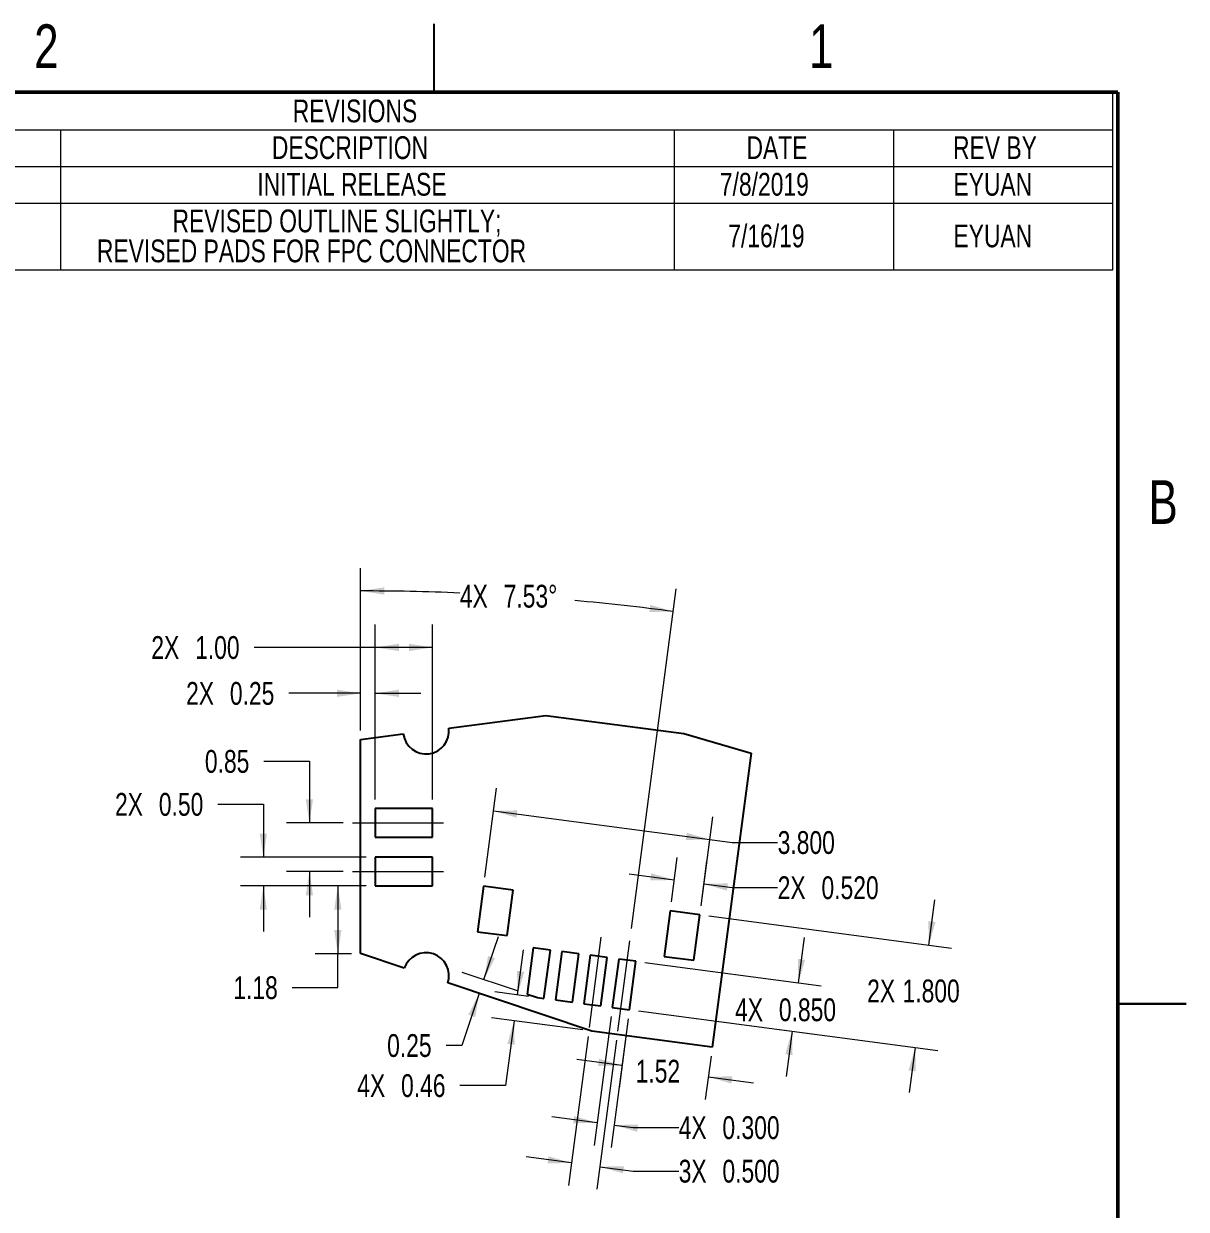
# Model space of a CAD drawing. Header units: millimetres. Extents: x 0.4 to 53.6, y 0.4 to 34.5.
# Drawn here: x 33.33 to 53.58, y 13.89 to 34.53 of the extents above; entities that cross this region are included whole.
import ezdxf

# ---------------------------------------------------------------- set-up
doc = ezdxf.new("R2010")
doc.units = ezdxf.units.MM
doc.header["$LTSCALE"] = 0.125
doc.linetypes.add('CENTERX2', pattern=[20.32, 12.7, -2.54, 2.54, -2.54])
doc.layers.add('BOARD_OUTLINE', color=7, linetype='Continuous')
doc.layers.add('FORMAT', color=7, linetype='Continuous')
doc.styles.add('SLDTEXTSTYLE0', font='TXT', dxfattribs={"width": 0.75})
doc.dimstyles.new('SLDDIMSTYLE0', dxfattribs={"dimtxt": 0.396875, "dimasz": 0.41275, "dimexe": 0, "dimexo": 0.0625, "dimgap": 0.099219, "dimtad": 0, "dimtih": 1, "dimtoh": 1, "dimrnd": 1e-09, "dimzin": 0, "dimdsep": 46, "dimtxsty": 'SLDTEXTSTYLE0', "dimsah": 1, "dimcen": 0.09, "dimadec": 0, "dimazin": 0, "dimtfac": 1, "dimtmove": 0, "dimatfit": 0, "dimfxl": 1, "dimfrac": 2, "dimtolj": 1, "dimtzin": 12, "dimarcsym": 0})
doc.dimstyles.new('SLDDIMSTYLE1', dxfattribs={"dimtxt": 0.396875, "dimasz": 0.41275, "dimexe": 0, "dimexo": 0.0625, "dimgap": 0.099219, "dimtad": 0, "dimtih": 1, "dimtoh": 1, "dimrnd": 1e-09, "dimdsep": 46, "dimtxsty": 'SLDTEXTSTYLE0', "dimsah": 1, "dimcen": 0.09, "dimadec": 0, "dimazin": 2, "dimtfac": 1, "dimtmove": 0, "dimatfit": 0, "dimfxl": 1, "dimfrac": 2, "dimtolj": 1, "dimtzin": 12, "dimarcsym": 0})
doc.dimstyles.new('SLDDIMSTYLE10', dxfattribs={"dimtxt": 0.396875, "dimasz": 0.41275, "dimexe": 0, "dimexo": 0.0625, "dimgap": 0.099219, "dimtad": 0, "dimtih": 1, "dimtoh": 1, "dimdec": 3, "dimrnd": 1e-09, "dimzin": 4, "dimdsep": 46, "dimtxsty": 'SLDTEXTSTYLE0', "dimsah": 1, "dimcen": 0.09, "dimadec": 0, "dimazin": 1, "dimtfac": 1, "dimtdec": 3, "dimtofl": 0, "dimtmove": 0, "dimatfit": 3, "dimfxl": 1, "dimfrac": 2, "dimtolj": 1, "dimtzin": 12, "dimarcsym": 0})
doc.dimstyles.new('SLDDIMSTYLE11', dxfattribs={"dimtxt": 0.396875, "dimasz": 0.41275, "dimexe": 0, "dimexo": 0.0625, "dimgap": 0.099219, "dimtad": 0, "dimtih": 1, "dimtoh": 1, "dimdec": 3, "dimrnd": 1e-09, "dimzin": 4, "dimdsep": 46, "dimtxsty": 'SLDTEXTSTYLE0', "dimsah": 1, "dimcen": 0.09, "dimadec": 0, "dimazin": 1, "dimtfac": 1, "dimtdec": 3, "dimtmove": 0, "dimatfit": 0, "dimfxl": 1, "dimfrac": 2, "dimtolj": 1, "dimtzin": 12, "dimarcsym": 0})
doc.dimstyles.new('SLDDIMSTYLE2', dxfattribs={"dimtxt": 0.396875, "dimasz": 0.41275, "dimexe": 0, "dimexo": 0.0625, "dimgap": 0.099219, "dimtad": 0, "dimtih": 1, "dimtoh": 1, "dimrnd": 1e-09, "dimzin": 12, "dimdsep": 46, "dimtxsty": 'SLDTEXTSTYLE0', "dimsah": 1, "dimcen": 0.09, "dimadec": 0, "dimazin": 3, "dimtfac": 1, "dimtmove": 0, "dimatfit": 0, "dimfxl": 1, "dimfrac": 2, "dimtolj": 1, "dimtzin": 12, "dimarcsym": 0})
doc.dimstyles.new('SLDDIMSTYLE3', dxfattribs={"dimtxt": 0.396875, "dimasz": 0.41275, "dimexe": 0, "dimexo": 0.0625, "dimgap": 0.099219, "dimtad": 0, "dimtih": 1, "dimtoh": 1, "dimrnd": 1e-09, "dimzin": 4, "dimdsep": 46, "dimtxsty": 'SLDTEXTSTYLE0', "dimsah": 1, "dimcen": 0.09, "dimadec": 0, "dimazin": 1, "dimtfac": 1, "dimtofl": 0, "dimtmove": 0, "dimatfit": 3, "dimfxl": 1, "dimfrac": 2, "dimtolj": 1, "dimtzin": 12, "dimarcsym": 0})
doc.dimstyles.new('SLDDIMSTYLE7', dxfattribs={"dimtxt": 0.396875, "dimasz": 0.41275, "dimexe": 0, "dimexo": 0.0625, "dimgap": 0.099219, "dimtad": 0, "dimtih": 1, "dimtoh": 1, "dimrnd": 1e-09, "dimzin": 12, "dimdsep": 46, "dimtxsty": 'SLDTEXTSTYLE0', "dimsah": 1, "dimcen": 0.09, "dimadec": 0, "dimazin": 3, "dimtfac": 1, "dimtofl": 0, "dimtmove": 0, "dimatfit": 3, "dimfxl": 1, "dimfrac": 2, "dimtolj": 1, "dimtzin": 12, "dimarcsym": 0})
doc.dimstyles.new('SLDDIMSTYLE8', dxfattribs={"dimtxt": 0.396875, "dimasz": 0.41275, "dimexe": 0, "dimexo": 0.0625, "dimgap": 0.099219, "dimtad": 0, "dimtih": 1, "dimtoh": 1, "dimdec": 3, "dimrnd": 1e-09, "dimzin": 0, "dimdsep": 46, "dimtxsty": 'SLDTEXTSTYLE0', "dimsah": 1, "dimcen": 0.09, "dimadec": 0, "dimazin": 0, "dimtfac": 1, "dimtdec": 3, "dimtmove": 0, "dimatfit": 0, "dimfxl": 1, "dimfrac": 2, "dimtolj": 1, "dimtzin": 12, "dimarcsym": 0})
doc.dimstyles.new('SLDDIMSTYLE9', dxfattribs={"dimtxt": 0.396875, "dimasz": 0.41275, "dimexe": 0, "dimexo": 0.0625, "dimgap": 0.099219, "dimtad": 0, "dimtih": 1, "dimtoh": 1, "dimdec": 4, "dimlfac": 0.125, "dimzin": 12, "dimdsep": 46, "dimtxsty": 'SLDTEXTSTYLE0', "dimsah": 1, "dimcen": 0.09, "dimazin": 3, "dimtfac": 1, "dimtofl": 0, "dimtmove": 0, "dimatfit": 3, "dimfxl": 1, "dimfrac": 2, "dimtolj": 1, "dimtzin": 12, "dimarcsym": 0})

# ---------------------------------------------------------------- blocks, each defined once
blk = doc.blocks.new('SW_TABLEANNOTATION_0')
at = {"color": 0, "linetype": 'Continuous', "lineweight": 0}
for p, q in [((25.964, 0), (0, 0)), ((25.964, -3.075), (25.964, 0)), ((0, -0.638), (25.964, -0.638)), ((7.639, -0.638), (7.639, -3.075)), ((18.325, -0.638), (18.325, -3.075)), ((22.144, -0.638), (22.144, -3.075)), ((0, -1.276), (25.964, -1.276)), ((0, -1.915), (25.964, -1.915)), ((0, -3.075), (25.964, -3.075))]:
    blk.add_line(p, q, dxfattribs=at)
at = {"color": 0, "linetype": 'Continuous', "lineweight": 0, "attachment_point": 1, "style": 'SLDTEXTSTYLE0'}
for s, insert, char_height in [('REVISIONS', (11.685, -0.112), 0.3969), ('DESCRIPTION', (11.321, -0.751), 0.39687), ('DATE', (19.587, -0.751), 0.3969), ('REV BY', (23.184, -0.751), 0.3969), ('INITIAL RELEASE', (11.067, -1.389), 0.39687), ('7/8/2019', (19.123, -1.389), 0.3969), ('EYUAN', (23.191, -1.389), 0.3969), ('REVISED OUTLINE SLIGHTLY;', (9.591, -2.027), 0.39687), ('7/16/19', (19.27, -2.288), 0.3969), ('EYUAN', (23.191, -2.288), 0.3969), ('REVISED PADS FOR FPC CONNECTOR', (8.274, -2.549), 0.39687)]:
    blk.add_mtext(s, dxfattribs=dict(at, insert=insert, char_height=char_height))
blk = doc.blocks.new('_D_10')
at = {"color": 7, "linetype": 'Continuous', "lineweight": 18}
for p, q in [((39.294, 19.516), (38.406, 19.516)), ((38.802, 19.516), (38.802, 18.337)), ((39.04, 18.337), (38.406, 18.337)), ((38.802, 17.747), (38.802, 18.337)), ((38.009, 17.747), (38.802, 17.747))]:
    blk.add_line(p, q, dxfattribs=at)
for points in [[(38.802, 19.516), (38.739, 19.103), (38.866, 19.103)], [(38.802, 18.337), (38.866, 18.75), (38.739, 18.75)]]:
    blk.add_solid(points, dxfattribs=at)
at = {"color": 7, "linetype": 'Continuous', "lineweight": 18, "insert": (36.982, 17.944), "char_height": 0.3969, "attachment_point": 1, "style": 'SLDTEXTSTYLE0'}
blk.add_mtext('1.18', dxfattribs=at)
blk = doc.blocks.new('_D_11')
at = {"color": 7, "linetype": 'Continuous', "lineweight": 18}
for p, q in [((36.711, 20.939), (37.505, 20.939)), ((37.505, 20.939), (37.505, 20.016)), ((39.294, 20.016), (37.108, 20.016)), ((39.294, 19.516), (37.108, 19.516)), ((37.505, 19.516), (37.505, 18.722))]:
    blk.add_line(p, q, dxfattribs=at)
for points in [[(37.505, 20.016), (37.568, 20.429), (37.441, 20.429)], [(37.505, 19.516), (37.441, 19.103), (37.568, 19.103)]]:
    blk.add_solid(points, dxfattribs=at)
at = {"color": 7, "linetype": 'Continuous', "lineweight": 18, "char_height": 0.3969, "attachment_point": 1, "style": 'SLDTEXTSTYLE0'}
for s, insert in [('2X', (34.922, 21.136)), ('0.50', (35.685, 21.136))]:
    blk.add_mtext(s, dxfattribs=dict(at, insert=insert))
blk = doc.blocks.new('_D_12')
at = {"color": 7, "linetype": 'Continuous', "lineweight": 18}
for p, q in [((37.514, 21.687), (38.307, 21.687)), ((38.307, 21.687), (38.307, 20.614)), ((38.897, 20.614), (37.911, 20.614)), ((38.897, 19.766), (37.911, 19.766)), ((38.307, 19.766), (38.307, 18.972))]:
    blk.add_line(p, q, dxfattribs=at)
for points in [[(38.307, 20.614), (38.371, 21.027), (38.244, 21.027)], [(38.307, 19.766), (38.244, 19.353), (38.371, 19.353)]]:
    blk.add_solid(points, dxfattribs=at)
at = {"color": 7, "linetype": 'Continuous', "lineweight": 18, "insert": (36.487, 21.884), "char_height": 0.3969, "attachment_point": 1, "style": 'SLDTEXTSTYLE0'}
blk.add_mtext('0.85', dxfattribs=at)
blk = doc.blocks.new('_D_13')
at = {"color": 7, "linetype": 'Continuous', "lineweight": 18}
for p, q in [((39.199, 22.224), (39.199, 23.268)), ((39.453, 21.023), (39.453, 23.268)), ((39.199, 22.871), (37.949, 22.871)), ((39.453, 22.871), (40.246, 22.871))]:
    blk.add_line(p, q, dxfattribs=at)
for points in [[(39.199, 22.871), (38.786, 22.935), (38.786, 22.808)], [(39.453, 22.871), (39.865, 22.808), (39.865, 22.935)]]:
    blk.add_solid(points, dxfattribs=at)
at = {"color": 7, "linetype": 'Continuous', "lineweight": 18, "char_height": 0.3969, "attachment_point": 1, "style": 'SLDTEXTSTYLE0'}
for s, insert in [('2X', (36.16, 23.068)), ('0.25', (36.922, 23.068))]:
    blk.add_mtext(s, dxfattribs=dict(at, insert=insert))
blk = doc.blocks.new('_D_14')
at = {"color": 7, "linetype": 'Continuous', "lineweight": 18}
for p, q in [((39.453, 21.023), (39.453, 24.067)), ((40.453, 21.023), (40.453, 24.067)), ((39.453, 23.67), (37.343, 23.67)), ((40.453, 23.67), (39.453, 23.67))]:
    blk.add_line(p, q, dxfattribs=at)
for points in [[(39.453, 23.67), (39.865, 23.607), (39.865, 23.734)], [(40.453, 23.67), (40.04, 23.734), (40.04, 23.607)]]:
    blk.add_solid(points, dxfattribs=at)
at = {"color": 7, "linetype": 'Continuous', "lineweight": 18, "char_height": 0.3969, "attachment_point": 1, "style": 'SLDTEXTSTYLE0'}
for s, insert in [('2X', (35.554, 23.867)), ('1.00', (36.317, 23.867))]:
    blk.add_mtext(s, dxfattribs=dict(at, insert=insert))
blk = doc.blocks.new('_D_15')
at = {"color": 7, "linetype": 'Continuous', "lineweight": 18}
for p, q in [((43.561, 17.244), (43.264, 14.999)), ((43.858, 17.204), (43.562, 14.96)), ((43.316, 15.393), (42.529, 15.497)), ((43.614, 15.353), (43.944, 15.31)), ((43.944, 15.31), (44.738, 15.31))]:
    blk.add_line(p, q, dxfattribs=at)
for points in [[(43.316, 15.393), (42.915, 15.51), (42.899, 15.384)], [(43.614, 15.353), (44.015, 15.236), (44.031, 15.362)]]:
    blk.add_solid(points, dxfattribs=at)
at = {"color": 7, "linetype": 'Continuous', "lineweight": 18, "char_height": 0.3969, "attachment_point": 1, "style": 'SLDTEXTSTYLE0'}
for s, insert in [('4X', (44.738, 15.506)), ('0.300', (45.5, 15.506))]:
    blk.add_mtext(s, dxfattribs=dict(at, insert=insert))
blk = doc.blocks.new('_D_16')
at = {"color": 7, "linetype": 'Continuous', "lineweight": 18}
for p, q in [((43.162, 16.896), (42.819, 14.3)), ((43.658, 16.83), (43.315, 14.234)), ((42.871, 14.693), (42.084, 14.797)), ((43.367, 14.628), (43.944, 14.552)), ((43.944, 14.552), (44.738, 14.552))]:
    blk.add_line(p, q, dxfattribs=at)
for points in [[(42.871, 14.693), (42.47, 14.81), (42.453, 14.685)], [(43.367, 14.628), (43.767, 14.511), (43.784, 14.637)]]:
    blk.add_solid(points, dxfattribs=at)
at = {"color": 7, "linetype": 'Continuous', "lineweight": 18, "char_height": 0.3969, "attachment_point": 1, "style": 'SLDTEXTSTYLE0'}
for s, insert in [('3X', (44.738, 14.748)), ('0.500', (45.5, 14.748))]:
    blk.add_mtext(s, dxfattribs=dict(at, insert=insert))
blk = doc.blocks.new('_D_17')
at = {"color": 7, "linetype": 'Continuous', "lineweight": 18}
for p, q in [((41.347, 17.886), (41.599, 18.638)), ((41.949, 17.684), (40.97, 18.012)), ((41.266, 17.645), (40.963, 16.739)), ((40.963, 16.739), (40.687, 16.739))]:
    blk.add_line(p, q, dxfattribs=at)
for points in [[(41.347, 17.886), (41.538, 18.257), (41.418, 18.297)], [(41.266, 17.645), (41.075, 17.274), (41.195, 17.233)]]:
    blk.add_solid(points, dxfattribs=at)
at = {"color": 7, "linetype": 'Continuous', "lineweight": 18, "insert": (39.661, 16.936), "char_height": 0.3969, "attachment_point": 1, "style": 'SLDTEXTSTYLE0'}
blk.add_mtext('0.25', dxfattribs=at)
blk = doc.blocks.new('_D_18')
at = {"color": 7, "linetype": 'Continuous', "lineweight": 18}
for p, q in [((41.932, 17.619), (42.036, 18.406)), ((42.123, 17.594), (41.538, 17.671)), ((43.067, 17.009), (41.478, 17.219)), ((41.872, 17.167), (41.723, 16.041)), ((41.723, 16.041), (40.929, 16.041))]:
    blk.add_line(p, q, dxfattribs=at)
for points in [[(41.932, 17.619), (42.049, 18.02), (41.923, 18.037)], [(41.872, 17.167), (41.755, 16.767), (41.881, 16.75)]]:
    blk.add_solid(points, dxfattribs=at)
at = {"color": 7, "linetype": 'Continuous', "lineweight": 18, "char_height": 0.3969, "attachment_point": 1, "style": 'SLDTEXTSTYLE0'}
for s, insert in [('4X', (39.141, 16.238)), ('0.46', (39.903, 16.238))]:
    blk.add_mtext(s, dxfattribs=dict(at, insert=insert))
blk = doc.blocks.new('_D_19')
at = {"color": 7, "linetype": 'Continuous', "lineweight": 18}
for p, q in [((39.199, 22.224), (39.199, 25.051)), ((43.915, 18.775), (44.697, 24.69))]:
    blk.add_line(p, q, dxfattribs=at)
for start, end in [(87.616, 90), (82.4701, 84.8519)]:
    blk.add_arc((39.199, -16.903), 41.557, start, end, dxfattribs=at)
for points in [[(39.199, 24.655), (39.611, 24.589), (39.612, 24.716)], [(44.645, 24.296), (44.243, 24.411), (44.227, 24.285)]]:
    blk.add_solid(points, dxfattribs=at)
at = {"color": 7, "linetype": 'Continuous', "lineweight": 18, "char_height": 0.3969, "attachment_point": 1, "style": 'SLDTEXTSTYLE0'}
for s, insert in [('4X', (40.927, 24.761)), ('7.53°', (41.69, 24.761))]:
    blk.add_mtext(s, dxfattribs=dict(at, insert=insert))
blk = doc.blocks.new('_D_20')
at = {"color": 7, "linetype": 'Continuous', "lineweight": 18}
for p, q in [((43.858, 17.204), (43.699, 15.998)), ((45.302, 16.554), (45.202, 15.799)), ((43.751, 16.391), (42.964, 16.495)), ((45.254, 16.193), (46.041, 16.089))]:
    blk.add_line(p, q, dxfattribs=at)
for points in [[(43.751, 16.391), (43.35, 16.508), (43.333, 16.383)], [(45.254, 16.193), (45.655, 16.076), (45.672, 16.202)]]:
    blk.add_solid(points, dxfattribs=at)
at = {"color": 7, "linetype": 'Continuous', "lineweight": 18, "insert": (43.989, 16.489), "char_height": 0.3969, "attachment_point": 1, "style": 'SLDTEXTSTYLE0'}
blk.add_mtext('1.52', dxfattribs=at)
blk = doc.blocks.new('_D_21')
at = {"color": 7, "linetype": 'Continuous', "lineweight": 18}
for p, q in [((44.612, 19.241), (44.714, 20.014)), ((45.127, 19.172), (45.229, 19.946)), ((44.662, 19.62), (43.875, 19.724)), ((45.177, 19.552), (45.669, 19.487)), ((45.669, 19.487), (46.462, 19.487))]:
    blk.add_line(p, q, dxfattribs=at)
for points in [[(44.662, 19.62), (44.261, 19.737), (44.244, 19.612)], [(45.177, 19.552), (45.578, 19.435), (45.595, 19.561)]]:
    blk.add_solid(points, dxfattribs=at)
at = {"color": 7, "linetype": 'Continuous', "lineweight": 18, "char_height": 0.3969, "attachment_point": 1, "style": 'SLDTEXTSTYLE0'}
for s, insert in [('2X', (46.462, 19.684)), ('0.520', (47.225, 19.684))]:
    blk.add_mtext(s, dxfattribs=dict(at, insert=insert))
blk = doc.blocks.new('_D_22')
at = {"color": 7, "linetype": 'Continuous', "lineweight": 18}
for p, q in [((41.36, 19.67), (41.564, 21.217)), ((41.512, 20.823), (45.28, 20.325)), ((45.127, 19.172), (45.332, 20.719)), ((45.28, 20.325), (45.669, 20.274)), ((45.669, 20.274), (46.462, 20.274))]:
    blk.add_line(p, q, dxfattribs=at)
for points in [[(41.512, 20.823), (41.913, 20.706), (41.93, 20.832)], [(45.28, 20.325), (44.879, 20.442), (44.862, 20.317)]]:
    blk.add_solid(points, dxfattribs=at)
at = {"color": 7, "linetype": 'Continuous', "lineweight": 18, "insert": (46.462, 20.471), "char_height": 0.3969, "attachment_point": 1, "style": 'SLDTEXTSTYLE0'}
blk.add_mtext('3.800', dxfattribs=at)
blk = doc.blocks.new('_D_23')
at = {"color": 7, "linetype": 'Continuous', "lineweight": 18}
for p, q in [((46.823, 17.83), (46.927, 18.617)), ((44.148, 18.183), (47.217, 17.778)), ((44.037, 17.341), (47.105, 16.935)), ((46.712, 16.987), (46.608, 16.2))]:
    blk.add_line(p, q, dxfattribs=at)
for points in [[(46.823, 17.83), (46.94, 18.231), (46.814, 18.247)], [(46.712, 16.987), (46.595, 16.586), (46.721, 16.57)]]:
    blk.add_solid(points, dxfattribs=at)
at = {"color": 7, "linetype": 'Continuous', "lineweight": 18, "char_height": 0.3969, "attachment_point": 1, "style": 'SLDTEXTSTYLE0'}
for s, insert in [('4X', (45.72, 17.558)), ('0.850', (46.483, 17.558))]:
    blk.add_mtext(s, dxfattribs=dict(at, insert=insert))
blk = doc.blocks.new('_D_24')
at = {"color": 7, "linetype": 'Continuous', "lineweight": 18}
for p, q in [((49.094, 18.488), (49.198, 19.275)), ((45.264, 18.994), (49.488, 18.436)), ((44.037, 17.341), (49.252, 16.651)), ((48.859, 16.703), (48.755, 15.917))]:
    blk.add_line(p, q, dxfattribs=at)
for points in [[(49.094, 18.488), (49.211, 18.889), (49.086, 18.905)], [(48.859, 16.703), (48.741, 16.303), (48.867, 16.286)]]:
    blk.add_solid(points, dxfattribs=at)
at = {"color": 7, "linetype": 'Continuous', "lineweight": 18, "char_height": 0.3969, "attachment_point": 1, "style": 'SLDTEXTSTYLE0'}
for s, insert in [('2X', (48.021, 17.887)), ('1.800', (48.637, 17.887))]:
    blk.add_mtext(s, dxfattribs=dict(at, insert=insert))

msp = doc.modelspace()

# ---------------------------------------------------------------- linework, layer by layer
at = {"color": 7, "linetype": 'CENTERX2', "lineweight": 18}
for p, q in [((39.05582, 20.61446), (40.84957, 20.61446)), ((39.05582, 19.76594), (40.84957, 19.76594)), ((43.18277, 17.05332), (43.39817, 18.6829)), ((43.67846, 16.9878), (43.89386, 18.61737))]:
    msp.add_line(p, q, dxfattribs=at)
at = {"color": 7, "linetype": 'Continuous', "lineweight": 25}
msp.add_line((52.3875, 17.4625), (53.57812, 17.4625), dxfattribs=at)
at = {"layer": 'BOARD_OUTLINE', "linetype": 'Continuous', "lineweight": 25}
for p, q in [((40.73561, 22.26645), (42.42728, 22.48769)), ((42.42728, 22.48769), (44.82861, 22.17027)), ((39.1987, 22.06545), (39.94236, 22.16271)), ((44.82861, 22.17027), (45.99878, 21.82625)), ((39.1987, 18.3374), (39.1987, 22.06545)), ((45.99878, 21.82625), (45.32267, 16.71132)), ((39.4527, 20.86446), (39.4527, 20.36446)), ((40.4527, 20.86446), (39.4527, 20.86446)), ((40.4527, 20.36446), (40.4527, 20.86446)), ((39.4527, 20.36446), (40.4527, 20.36446)), ((39.4527, 20.01594), (39.4527, 19.51594)), ((40.4527, 20.01594), (39.4527, 20.01594)), ((40.4527, 19.51594), (40.4527, 20.01594)), ((39.4527, 19.51594), (40.4527, 19.51594)), ((41.33919, 19.513), (41.23436, 18.71989)), ((41.85471, 19.44485), (41.33919, 19.513)), ((41.74988, 18.65175), (41.85471, 19.44485)), ((44.59091, 19.08317), (44.48608, 18.29007)), ((45.10643, 19.01503), (44.59091, 19.08317)), ((45.00159, 18.22193), (45.10643, 19.01503)), ((41.23436, 18.71989), (41.74988, 18.65175)), ((42.20608, 18.44014), (42.09945, 17.63347)), ((42.50349, 18.40083), (42.20608, 18.44014)), ((42.39211, 17.55816), (42.50349, 18.40083)), ((39.9597, 18.08245), (39.1987, 18.3374)), ((42.70177, 18.37462), (42.59038, 17.53195)), ((42.99918, 18.33531), (42.70177, 18.37462)), ((42.88779, 17.49264), (42.99918, 18.33531)), ((43.19746, 18.3091), (43.08607, 17.46643)), ((43.49487, 18.26979), (43.19746, 18.3091)), ((43.38348, 17.42712), (43.49487, 18.26979)), ((43.69314, 18.24358), (43.58176, 17.40091)), ((43.99056, 18.20427), (43.69314, 18.24358)), ((43.87917, 17.3616), (43.99056, 18.20427)), ((44.48608, 18.29007), (45.00159, 18.22193)), ((43.22465, 16.98864), (40.71827, 17.82832)), ((42.09945, 17.63347), (42.28004, 17.57297)), ((42.28004, 17.57297), (42.39211, 17.55816)), ((42.59038, 17.53195), (42.88779, 17.49264)), ((43.08607, 17.46643), (43.38348, 17.42712)), ((43.58176, 17.40091), (43.87917, 17.3616)), ((45.32267, 16.71132), (43.22465, 16.98864))]:
    msp.add_line(p, q, dxfattribs=at)
for centre, start, end in [((40.33899, 22.21458), 187.450927, 7.450927), ((40.33899, 17.95538), 341.478333, 161.478333)]:
    msp.add_arc(centre, 0.4, start, end, dxfattribs=at)
at = {"layer": 'FORMAT', "linetype": 'Continuous', "lineweight": 25}
for p, q in [((40.48125, 33.3375), (40.48125, 34.52813)), ((53.57825, 17.4625), (52.38737, 17.4625))]:
    msp.add_line(p, q, dxfattribs=at)
at = {"layer": 'FORMAT', "linetype": 'Continuous', "lineweight": 50}
for p, q in [((1.5875, 33.3375), (52.3875, 33.3375)), ((52.3875, 33.3375), (52.3875, 1.5875))]:
    msp.add_line(p, q, dxfattribs=at)

# ---------------------------------------------------------------- block references
at = {"color": 7, "linetype": 'Continuous', "lineweight": 0}
msp.add_blockref('SW_TABLEANNOTATION_0', (26.33241, 33.32315), dxfattribs=at)

# ---------------------------------------------------------------- texts
at = {"color": 7, "linetype": 'Continuous', "lineweight": 0, "char_height": 0.762, "attachment_point": 2, "style": 'SLDTEXTSTYLE0'}
for s, insert in [('2', (33.7267, 34.52046)), ('1', (47.22045, 34.52046)), ('B', (53.17543, 26.58296))]:
    msp.add_mtext(s, dxfattribs=dict(at, insert=insert))

# ---------------------------------------------------------------- dimensions: what is measured, and where the dimension line sits
at = {"color": 7, "linetype": 'Continuous', "lineweight": 18}
dim = msp.add_angular_dim_2l(base=(43.78708, 24.40047), line1=((43.89386, 18.61737), (43.67846, 16.9878)), line2=((39.1987, 22.06545), (39.1987, 18.3374)), text='4X <>', dimstyle='SLDDIMSTYLE9', dxfattribs=at)
dim.commit()
dim.dimension.update_dxf_attribs({"geometry": '_D_19', "text_midpoint": (41.92749, 24.56487), "dimtype": 162})
for base, p2, dimstyle, picture, middle in [((40.4527, 23.6703), (40.4527, 20.86446), 'SLDDIMSTYLE3', '_D_14', (36.4487, 23.6703)), ((39.1987, 22.87102), (39.1987, 22.06545), 'SLDDIMSTYLE1', '_D_13', (37.05416, 22.87102))]:
    dim = msp.add_linear_dim(base=base, p1=(39.4527, 20.86446), p2=p2, text='2X <>', dimstyle=dimstyle, dxfattribs=at)
    dim.commit()
    dim.dimension.update_dxf_attribs({"geometry": picture, "text_midpoint": middle, "dimtype": 160})
for base, p1, p2, angle, dimstyle, picture, middle in [((38.30742, 19.76594), (39.05582, 20.61446), (39.05582, 19.76594), 90, 'SLDDIMSTYLE1', '_D_12', (38.30742, 21.68726)), ((45.27963, 20.3254), (41.33919, 19.513), (45.10643, 19.01503), 352.4701, 'SLDDIMSTYLE10', '_D_22', (45.66871, 20.27397)), ((38.80245, 18.3374), (39.4527, 19.51594), (39.1987, 18.3374), 90, 'SLDDIMSTYLE7', '_D_10', (38.80245, 17.74727)), ((41.26611, 17.64478), (42.09945, 17.63347), (40.71827, 17.82832), 71.478333, 'SLDDIMSTYLE1', '_D_17', (40.96266, 16.73901)), ((45.25411, 16.19267), (43.87917, 17.3616), (45.32267, 16.71132), 352.4701, 'SLDDIMSTYLE2', '_D_20', (44.50252, 16.29202))]:
    dim = msp.add_linear_dim(base=base, p1=p1, p2=p2, angle=angle, dimstyle=dimstyle, dxfattribs=at)
    dim.commit()
    dim.dimension.update_dxf_attribs({"geometry": picture, "text_midpoint": middle, "dimtype": 160})
for base, p1, p2, angle, text, dimstyle, picture, middle in [((37.50491, 19.51594), (39.4527, 20.01594), (39.4527, 19.51594), 90, '2X <>', 'SLDDIMSTYLE0', '_D_11', (37.50491, 20.93938)), ((45.17744, 19.55228), (44.59091, 19.08317), (45.10643, 19.01503), 352.4701, '2X <>', 'SLDDIMSTYLE8', '_D_21', (45.66871, 19.48734)), ((48.85853, 16.70341), (45.10643, 19.01503), (43.87917, 17.3616), 82.4701, '2X<>', 'SLDDIMSTYLE11', '_D_24', (48.98897, 17.69021)), ((46.71169, 16.98718), (43.99056, 18.20427), (43.87917, 17.3616), 82.4701, '4X <>', 'SLDDIMSTYLE8', '_D_23', (46.76122, 17.36184)), ((41.87187, 17.16745), (42.28004, 17.57297), (43.22465, 16.98864), 82.4701, '4X <>', 'SLDDIMSTYLE1', '_D_18', (41.72299, 16.04118)), ((43.31632, 15.39279), (43.87917, 17.3616), (43.58176, 17.40091), 352.4701, '4X <>', 'SLDDIMSTYLE8', '_D_15', (43.9444, 15.30977)), ((42.87083, 14.69342), (43.67846, 16.9878), (43.18277, 17.05332), 352.4701, '3X <>', 'SLDDIMSTYLE8', '_D_16', (43.9444, 14.55151))]:
    dim = msp.add_linear_dim(base=base, p1=p1, p2=p2, angle=angle, text=text, dimstyle=dimstyle, dxfattribs=at)
    dim.commit()
    dim.dimension.update_dxf_attribs({"geometry": picture, "text_midpoint": middle, "dimtype": 160})

doc.saveas('drawing.dxf')
